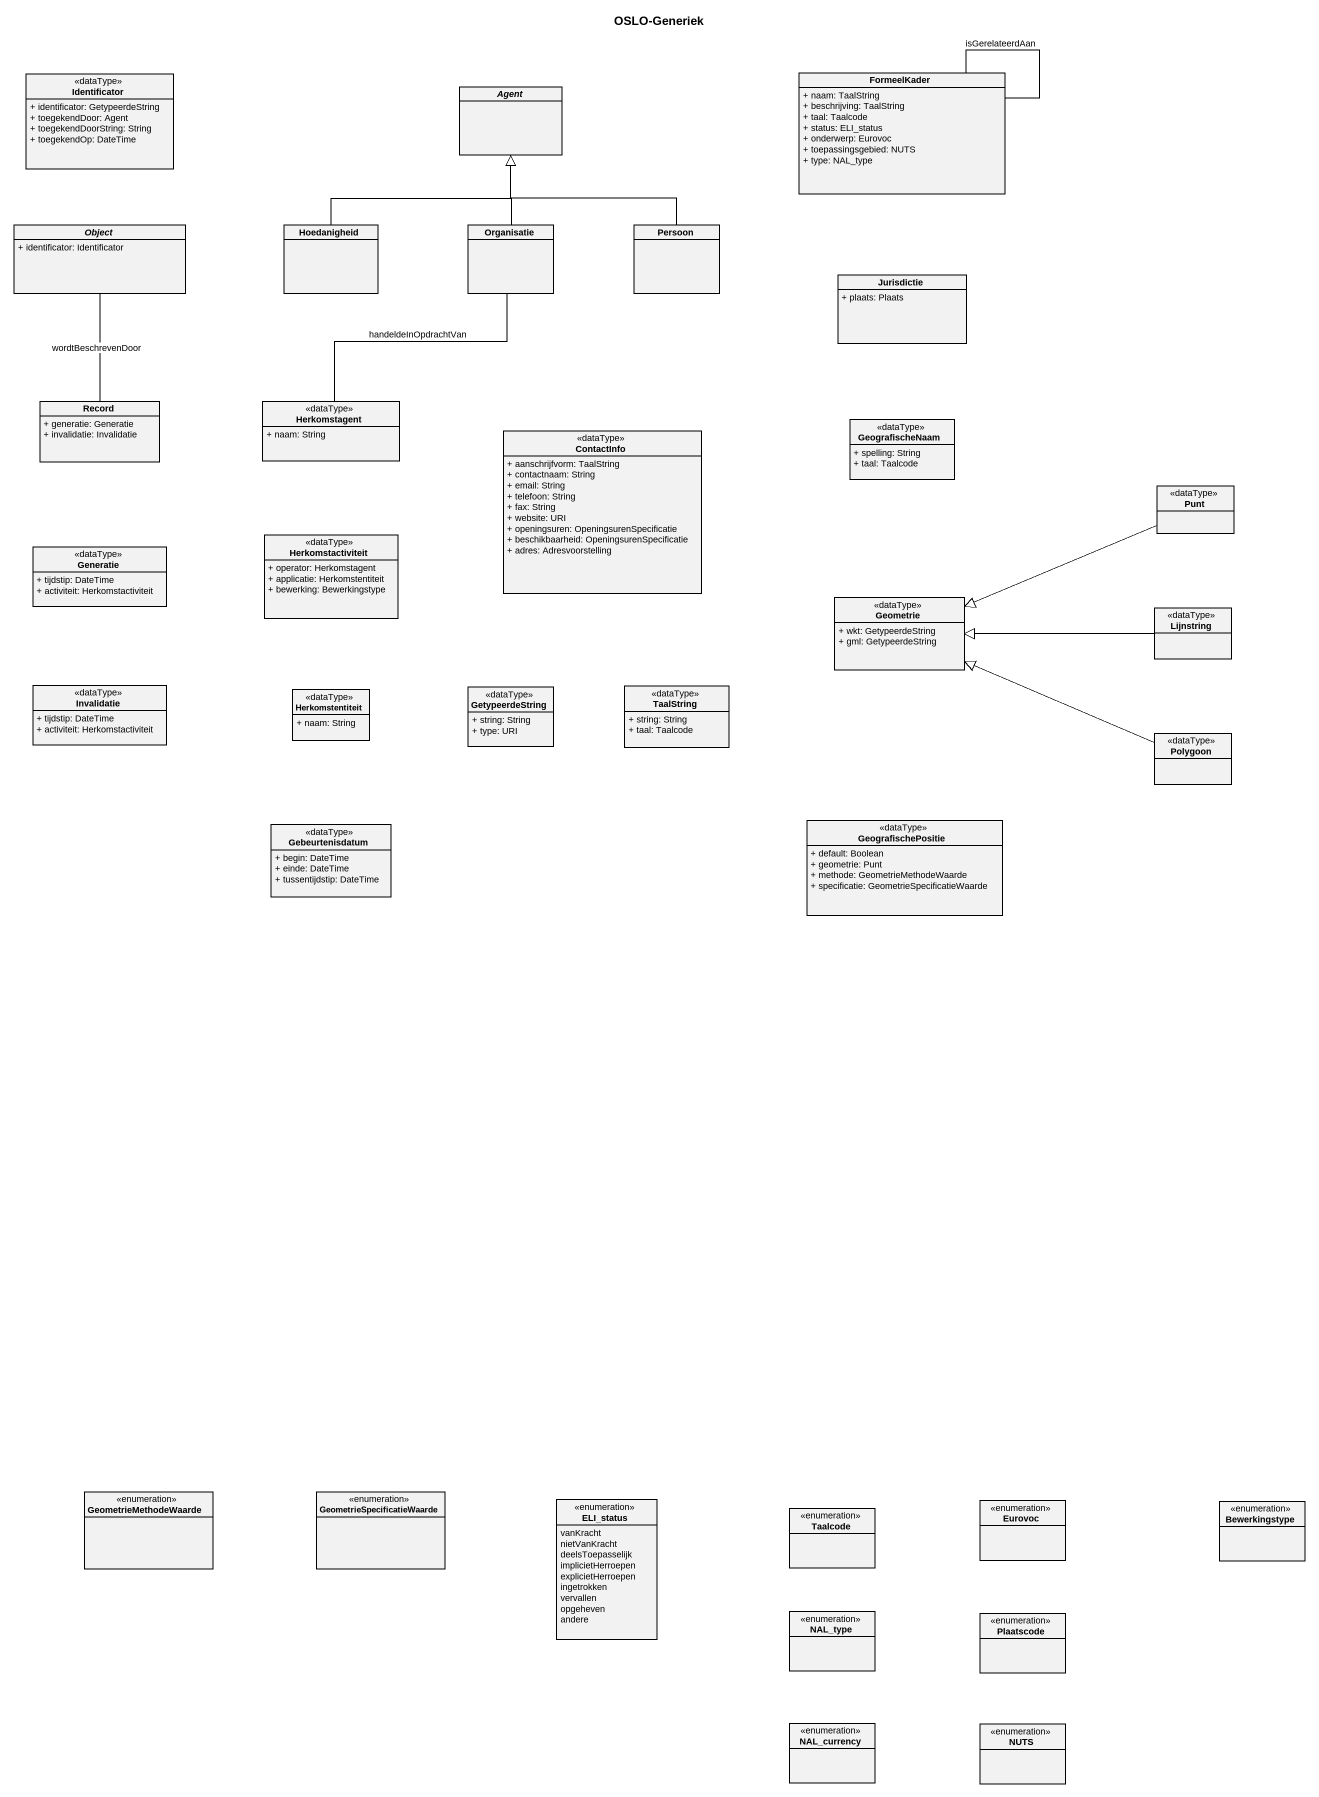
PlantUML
@startuml
title OSLO-Generiek
hide circle
hide empty members
skinparam classAttributeIconSize 0
class Identificator <<dataType>> {
  + identificator: GetypeerdeString
  + toegekendDoor: Agent
  + toegekendDoorString: String
  + toegekendOp: DateTime
}
abstract class "Agent" as Agent_
class FormeelKader {
  + naam: TaalString
  + beschrijving: TaalString
  + taal: Taalcode
  + status: ELI_status
  + onderwerp: Eurovoc
  + toepassingsgebied: NUTS
  + type: NAL_type
}
abstract class "Object" as Object_ {
  + identificator: Identificator
}
class Hoedanigheid
class Organisatie
class Persoon
class Jurisdictie {
  + plaats: Plaats
}
class "Record" as Record_ {
  + generatie: Generatie
  + invalidatie: Invalidatie
}
class Herkomstagent <<dataType>> {
  + naam: String
}
class ContactInfo <<dataType>> {
  + aanschrijfvorm: TaalString
  + contactnaam: String
  + email: String
  + telefoon: String
  + fax: String
  + website: URI
  + openingsuren: OpeningsurenSpecificatie
  + beschikbaarheid: OpeningsurenSpecificatie
  + adres: Adresvoorstelling
}
class GeografischeNaam <<dataType>> {
  + spelling: String
  + taal: Taalcode
}
class Punt <<dataType>>
class Generatie <<dataType>> {
  + tijdstip: DateTime
  + activiteit: Herkomstactiviteit
}
class Herkomstactiviteit <<dataType>> {
  + operator: Herkomstagent
  + applicatie: Herkomstentiteit
  + bewerking: Bewerkingstype
}
class Geometrie <<dataType>> {
  + wkt: GetypeerdeString
  + gml: GetypeerdeString
}
class Lijnstring <<dataType>>
class Invalidatie <<dataType>> {
  + tijdstip: DateTime
  + activiteit: Herkomstactiviteit
}
class Herkomstentiteit <<dataType>> {
  + naam: String
}
class GetypeerdeString <<dataType>> {
  + string: String
  + type: URI
}
class TaalString <<dataType>> {
  + string: String
  + taal: Taalcode
}
class Polygoon <<dataType>>
class Gebeurtenisdatum <<dataType>> {
  + begin: DateTime
  + einde: DateTime
  + tussentijdstip: DateTime
}
class GeografischePositie <<dataType>> {
  + default: Boolean
  + geometrie: Punt
  + methode: GeometrieMethodeWaarde
  + specificatie: GeometrieSpecificatieWaarde
}
enum GeometrieMethodeWaarde
enum GeometrieSpecificatieWaarde
enum ELI_status {
  vanKracht
  nietVanKracht
  deelsToepasselijk
  implicietHerroepen
  explicietHerroepen
  ingetrokken
  vervallen
  opgeheven
  andere
}
enum Taalcode
enum Eurovoc
enum Bewerkingstype
enum NAL_type
enum Plaatscode
enum NAL_currency
enum NUTS
FormeelKader -- FormeelKader : isGerelateerdAan
Object_ -- Record_ : wordtBeschrevenDoor
Hoedanigheid -up-|> Agent_
Organisatie -up-|> Agent_
Persoon -up-|> Agent_
Herkomstagent -up- Organisatie : handeldeInOpdrachtVan
Punt -left-|> Geometrie
Lijnstring -left-|> Geometrie
Polygoon -left-|> Geometrie
@enduml
